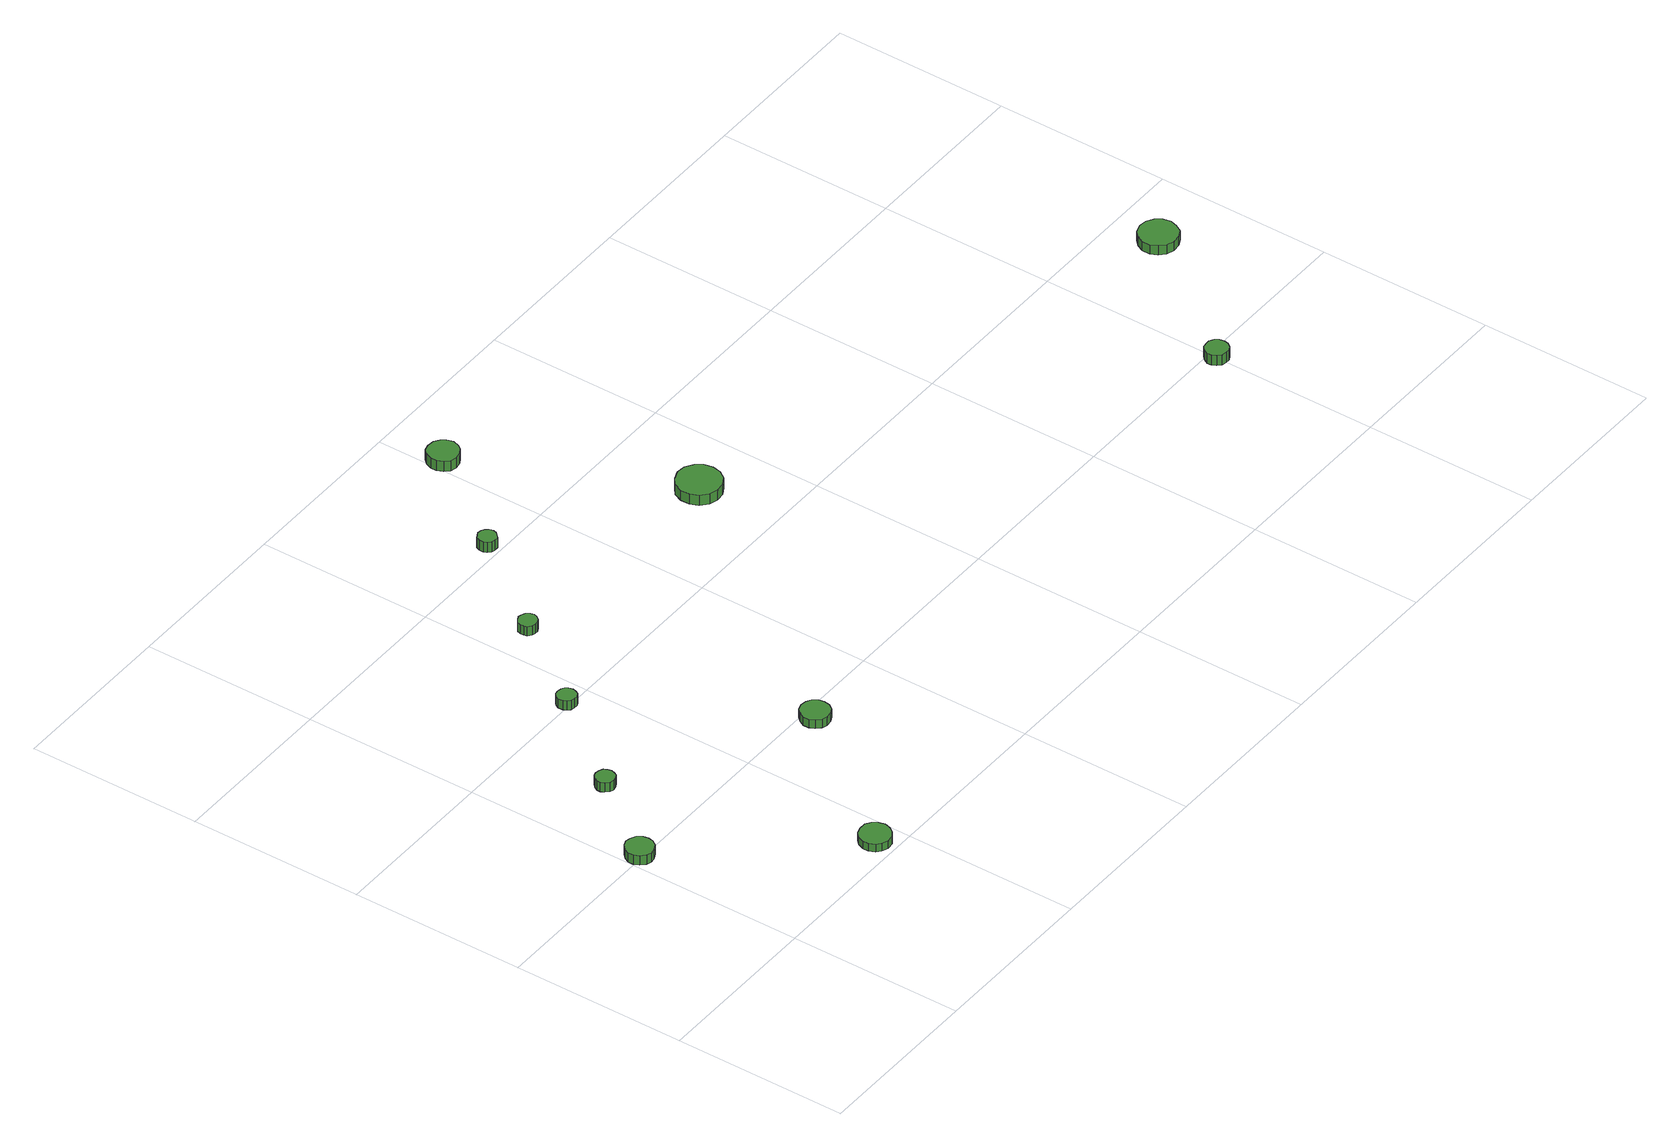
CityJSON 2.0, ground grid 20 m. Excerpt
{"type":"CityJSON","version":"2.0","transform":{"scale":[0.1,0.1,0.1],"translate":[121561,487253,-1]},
"CityObjects":{
"tree1":{"type":"SolitaryVegetationObject","attributes":{"function":"something"},"geometry":[{"type":"MultiSurface","lod":"1","boundaries":[[[0,1,2,3,4,5,6,7,8,9,10,11,12,13,14]],[[15,16,17,18,19,20,21,22,23,24,25,26,27,28,29]],[[0,29,28,1]],[[1,28,27,2]],[[2,27,26,3]],[[3,26,25,4]],[[4,25,24,5]],[[5,24,23,6]],[[6,23,22,7]],[[7,22,21,8]],[[8,21,20,9]],[[9,20,19,10]],[[10,19,18,11]],[[11,18,17,12]],[[12,17,16,13]],[[13,16,15,14]],[[14,15,29,0]]]}]},
"tree2":{"type":"SolitaryVegetationObject","attributes":{"function":"something"},"geometry":[{"type":"MultiSurface","lod":"1","boundaries":[[[30,31,32,33,34,35,36,37,38,39,40,41,42,43,44]],[[45,46,47,48,49,50,51,52,53,54,55,56,57,58,59]],[[30,59,58,31]],[[31,58,57,32]],[[32,57,56,33]],[[33,56,55,34]],[[34,55,54,35]],[[35,54,53,36]],[[36,53,52,37]],[[37,52,51,38]],[[38,51,50,39]],[[39,50,49,40]],[[40,49,48,41]],[[41,48,47,42]],[[42,47,46,43]],[[43,46,45,44]],[[44,45,59,30]]]}]},
"tree3":{"type":"SolitaryVegetationObject","attributes":{"function":"something"},"geometry":[{"type":"MultiSurface","lod":"1","boundaries":[[[60,61,62,63,64,65,66,67,68,69,70,71,72,73,74]],[[75,76,77,78,79,80,81,82,83,84,85,86,87,88,89]],[[60,89,88,61]],[[61,88,87,62]],[[62,87,86,63]],[[63,86,85,64]],[[64,85,84,65]],[[65,84,83,66]],[[66,83,82,67]],[[67,82,81,68]],[[68,81,80,69]],[[69,80,79,70]],[[70,79,78,71]],[[71,78,77,72]],[[72,77,76,73]],[[73,76,75,74]],[[74,75,89,60]]]}]},
"tree4":{"type":"SolitaryVegetationObject","attributes":{"function":"something"},"geometry":[{"type":"MultiSurface","lod":"1","boundaries":[[[90,91,92,93,94,95,96,97,98,99,100,101,102,103,104]],[[105,106,107,108,109,110,111,112,113,114,115,116,117,118,119]],[[90,119,118,91]],[[91,118,117,92]],[[92,117,116,93]],[[93,116,115,94]],[[94,115,114,95]],[[95,114,113,96]],[[96,113,112,97]],[[97,112,111,98]],[[98,111,110,99]],[[99,110,109,100]],[[100,109,108,101]],[[101,108,107,102]],[[102,107,106,103]],[[103,106,105,104]],[[104,105,119,90]]]}]},
"tree5":{"type":"SolitaryVegetationObject","attributes":{"function":"something"},"geometry":[{"type":"MultiSurface","lod":"1","boundaries":[[[120,121,122,123,124,125,126,127,128,129,130,131,132,133,134]],[[135,136,137,138,139,140,141,142,143,144,145,146,147,148,149]],[[120,149,148,121]],[[121,148,147,122]],[[122,147,146,123]],[[123,146,145,124]],[[124,145,144,125]],[[125,144,143,126]],[[126,143,142,127]],[[127,142,141,128]],[[128,141,140,129]],[[129,140,139,130]],[[130,139,138,131]],[[131,138,137,132]],[[132,137,136,133]],[[133,136,135,134]],[[134,135,149,120]]]}]},
"tree6":{"type":"SolitaryVegetationObject","attributes":{"function":"something"},"geometry":[{"type":"MultiSurface","lod":"1","boundaries":[[[150,151,152,153,154,155,156,157,158,159,160,161,162,163,164]],[[165,166,167,168,169,170,171,172,173,174,175,176,177,178,179]],[[150,179,178,151]],[[151,178,177,152]],[[152,177,176,153]],[[153,176,175,154]],[[154,175,174,155]],[[155,174,173,156]],[[156,173,172,157]],[[157,172,171,158]],[[158,171,170,159]],[[159,170,169,160]],[[160,169,168,161]],[[161,168,167,162]],[[162,167,166,163]],[[163,166,165,164]],[[164,165,179,150]]]}]},
"tree7":{"type":"SolitaryVegetationObject","attributes":{"function":"something"},"geometry":[{"type":"MultiSurface","lod":"1","boundaries":[[[180,181,182,183,184,185,186,187,188,189,190,191,192,193,194]],[[195,196,197,198,199,200,201,202,203,204,205,206,207,208,209]],[[180,209,208,181]],[[181,208,207,182]],[[182,207,206,183]],[[183,206,205,184]],[[184,205,204,185]],[[185,204,203,186]],[[186,203,202,187]],[[187,202,201,188]],[[188,201,200,189]],[[189,200,199,190]],[[190,199,198,191]],[[191,198,197,192]],[[192,197,196,193]],[[193,196,195,194]],[[194,195,209,180]]]}]},
"tree8":{"type":"SolitaryVegetationObject","attributes":{"function":"something"},"geometry":[{"type":"MultiSurface","lod":"1","boundaries":[[[210,211,212,213,214,215,216,217,218,219,220,221,222,223,224]],[[225,226,227,228,229,230,231,232,233,234,235,236,237,238,239]],[[210,239,238,211]],[[211,238,237,212]],[[212,237,236,213]],[[213,236,235,214]],[[214,235,234,215]],[[215,234,233,216]],[[216,233,232,217]],[[217,232,231,218]],[[218,231,230,219]],[[219,230,229,220]],[[220,229,228,221]],[[221,228,227,222]],[[222,227,226,223]],[[223,226,225,224]],[[224,225,239,210]]]}]},
"tree9":{"type":"SolitaryVegetationObject","attributes":{"function":"something"},"geometry":[{"type":"MultiSurface","lod":"1","boundaries":[[[240,241,242,243,244,245,246,247,248,249,250,251,252,253,254]],[[255,256,257,258,259,260,261,262,263,264,265,266,267,268,269]],[[240,269,268,241]],[[241,268,267,242]],[[242,267,266,243]],[[243,266,265,244]],[[244,265,264,245]],[[245,264,263,246]],[[246,263,262,247]],[[247,262,261,248]],[[248,261,260,249]],[[249,260,259,250]],[[250,259,258,251]],[[251,258,257,252]],[[252,257,256,253]],[[253,256,255,254]],[[254,255,269,240]]]}]},
"tree10":{"type":"SolitaryVegetationObject","attributes":{"function":"something"},"geometry":[{"type":"MultiSurface","lod":"1","boundaries":[[[270,271,272,273,274,275,276,277,278,279,280,281,282,283,284]],[[285,286,287,288,289,290,291,292,293,294,295,296,297,298,299]],[[270,299,298,271]],[[271,298,297,272]],[[272,297,296,273]],[[273,296,295,274]],[[274,295,294,275]],[[275,294,293,276]],[[276,293,292,277]],[[277,292,291,278]],[[278,291,290,279]],[[279,290,289,280]],[[280,289,288,281]],[[281,288,287,282]],[[282,287,286,283]],[[283,286,285,284]],[[284,285,299,270]]]}]},
"tree11":{"type":"SolitaryVegetationObject","attributes":{"function":"something"},"geometry":[{"type":"MultiSurface","lod":"1","boundaries":[[[300,301,302,303,304,305,306,307,308,309,310,311,312,313,314]],[[315,316,317,318,319,320,321,322,323,324,325,326,327,328,329]],[[300,329,328,301]],[[301,328,327,302]],[[302,327,326,303]],[[303,326,325,304]],[[304,325,324,305]],[[305,324,323,306]],[[306,323,322,307]],[[307,322,321,308]],[[308,321,320,309]],[[309,320,319,310]],[[310,319,318,311]],[[311,318,317,312]],[[312,317,316,313]],[[313,316,315,314]],[[314,315,329,300]]]}]}
},
"vertices":[
[33,204,18],[32,210,18],[28,216,18],[22,219,18],[16,220,18],[10,218,18],[5,213,18],[2,207,18],[2,201,18],[5,195,18],[10,190,18],[16,188,18],[22,189,18],[28,192,18],[32,198,18],[32,198,6],[28,192,6],[22,189,6],[16,188,6],[10,190,6],[5,195,6],[2,201,6],[2,207,6],[5,213,6],[10,218,6],[16,220,6],[22,219,6],[28,216,6],[32,210,6],[33,204,6],
[99,297,18],[98,301,18],[96,305,18],[92,307,18],[87,308,18],[83,307,18],[79,303,18],[77,299,18],[77,295,18],[79,291,18],[83,287,18],[87,286,18],[92,287,18],[96,289,18],[98,293,18],[98,293,6],[96,289,6],[92,287,6],[87,286,6],[83,287,6],[79,291,6],[77,295,6],[77,299,6],[79,303,6],[83,307,6],[87,308,6],[92,307,6],[96,305,6],[98,301,6],[99,297,6],
[192,24,16],[190,31,16],[186,37,16],[180,41,16],[172,41,16],[165,39,16],[160,34,16],[157,27,16],[157,20,16],[160,13,16],[165,9,16],[172,6,16],[180,7,16],[186,11,16],[190,17,16],[190,17,6],[186,11,6],[180,7,6],[172,6,6],[165,9,6],[160,13,6],[157,20,6],[157,27,6],[160,34,6],[165,39,6],[172,41,6],[180,41,6],[186,37,6],[190,31,6],[192,24,6],
[182,404,18],[181,409,18],[179,412,18],[175,414,18],[170,415,18],[166,414,18],[163,411,18],[161,407,18],[161,402,18],[163,398,18],[166,395,18],[170,394,18],[175,394,18],[179,396,18],[181,400,18],[181,400,6],[179,396,6],[175,394,6],[170,394,6],[166,395,6],[163,398,6],[161,402,6],[161,407,6],[163,411,6],[166,414,6],[170,415,6],[175,414,6],[179,412,6],[181,409,6],[182,404,6],
[314,187,17],[313,193,17],[309,199,17],[303,202,17],[296,203,17],[290,201,17],[285,196,17],[282,190,17],[282,183,17],[285,177,17],[290,172,17],[296,170,17],[303,171,17],[309,174,17],[313,180,17],[313,180,6],[309,174,6],[303,171,6],[296,170,6],[290,172,6],[285,177,6],[282,183,6],[282,190,6],[285,196,6],[290,201,6],[296,203,6],[303,202,6],[309,199,6],[313,193,6],[314,187,6],
[256,505,18],[255,509,18],[252,513,18],[248,515,18],[244,516,18],[240,514,18],[236,511,18],[235,507,18],[235,503,18],[236,499,18],[240,496,18],[244,495,18],[248,495,18],[252,497,18],[255,501,18],[255,501,6],[252,497,6],[248,495,6],[244,495,6],[240,496,6],[236,499,6],[235,503,6],[235,507,6],[236,511,6],[240,514,6],[244,516,6],[248,515,6],[252,513,6],[255,509,6],[256,505,6],
[334,611,25],[333,616,25],[330,619,25],[327,621,25],[322,622,25],[318,620,25],[315,618,25],[313,614,25],[313,609,25],[315,605,25],[318,602,25],[322,601,25],[327,601,25],[330,604,25],[333,607,25],[333,607,12],[330,604,12],[327,601,12],[322,601,12],[318,602,12],[315,605,12],[313,609,12],[313,614,12],[315,618,12],[318,620,12],[322,622,12],[327,621,12],[330,619,12],[333,616,12],[334,611,12],
[425,725,26],[423,733,26],[419,738,26],[413,742,26],[405,743,26],[398,741,26],[393,736,26],[390,729,26],[390,722,26],[393,715,26],[398,710,26],[405,708,26],[413,709,26],[419,713,26],[423,718,26],[423,718,13],[419,713,13],[413,709,13],[405,708,13],[398,710,13],[393,715,13],[390,722,13],[390,729,13],[393,736,13],[398,741,13],[405,743,13],[413,742,13],[419,738,13],[423,733,13],[425,725,13],
[546,490,24],[544,500,24],[538,508,24],[529,514,24],[519,515,24],[509,511,24],[501,505,24],[497,495,24],[497,485,24],[501,475,24],[509,468,24],[519,465,24],[529,466,24],[538,471,24],[544,480,24],[544,480,11],[538,471,11],[529,466,11],[519,465,11],[509,468,11],[501,475,11],[497,485,11],[497,495,11],[501,505,11],[509,511,11],[519,515,11],[529,514,11],[538,508,11],[544,500,11],[546,490,11],
[1011,188,22],[1010,194,22],[1007,198,22],[1002,201,22],[997,201,22],[992,200,22],[988,196,22],[985,191,22],[985,186,22],[988,181,22],[992,177,22],[997,176,22],[1002,176,22],[1007,179,22],[1010,183,22],[1010,183,9],[1007,179,9],[1002,176,9],[997,176,9],[992,177,9],[988,181,9],[985,186,9],[985,191,9],[988,196,9],[992,200,9],[997,201,9],[1002,201,9],[1007,198,9],[1010,194,9],[1011,188,9],
[1134,342,23],[1132,351,23],[1127,358,23],[1119,363,23],[1110,364,23],[1101,361,23],[1095,355,23],[1091,347,23],[1091,338,23],[1095,330,23],[1101,324,23],[1110,321,23],[1119,322,23],[1127,326,23],[1132,334,23],[1132,334,11],[1127,326,11],[1119,322,11],[1110,321,11],[1101,324,11],[1095,330,11],[1091,338,11],[1091,347,11],[1095,355,11],[1101,361,11],[1110,364,11],[1119,363,11],[1127,358,11],[1132,351,11],[1134,342,11]
]}
